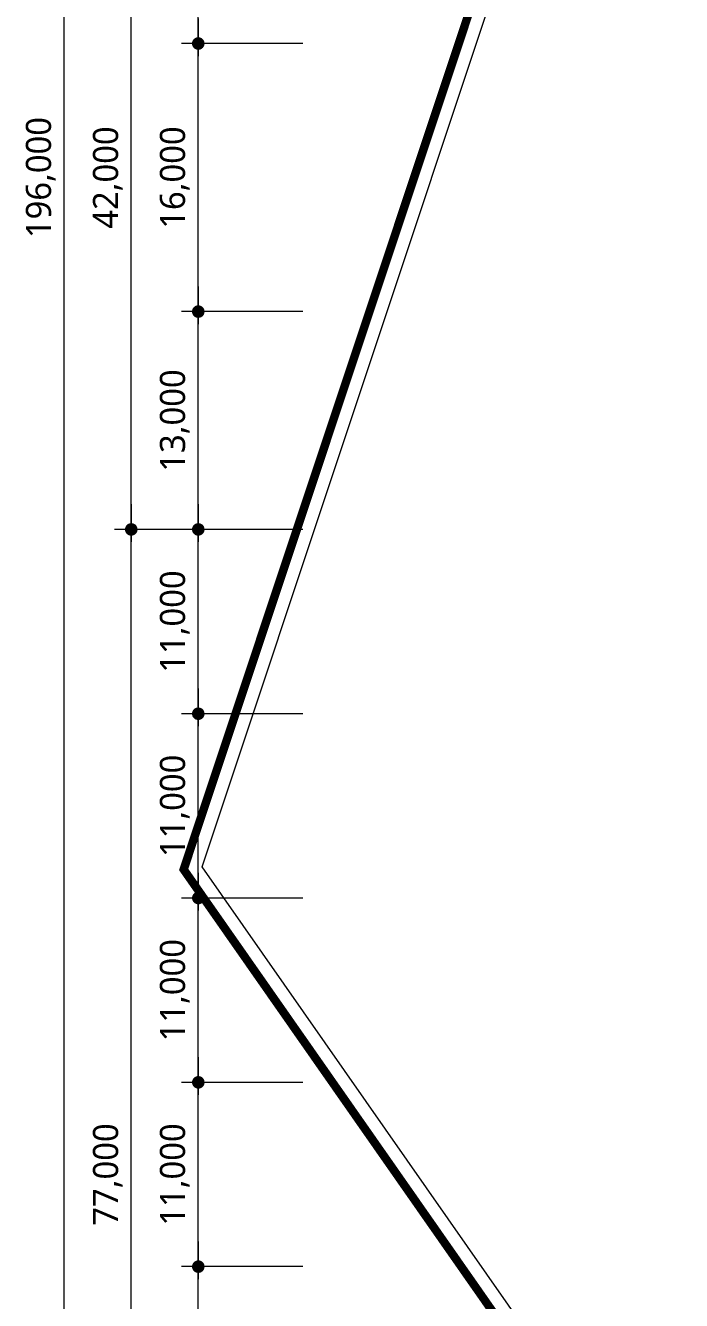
# Model space of a CAD drawing. Header units: millimetres. Extents: x 3546612 to 5615882, y 547008 to 3162891.
# Drawn here: x 5272512 to 5311668, y 2370348 to 2446443 of the extents above; entities that cross this region are included whole.
import ezdxf

# ---------------------------------------------------------------- set-up
doc = ezdxf.new("R2010")
doc.units = ezdxf.units.MM
doc.linetypes.add('XR-평면도$0$PHANTOM', pattern=[63.5, 31.75, -6.35, 6.35, -6.35, 6.35, -6.35])
doc.layers.add('XR-평면도$0$A-BOND-LIN1', color=9, linetype='Continuous', lineweight=25)
doc.layers.add('XR-평면도$0$A-STXS-SETB', color=9, linetype='Continuous', lineweight=20)
doc.layers.add('XR-평면도$0$A-XXXX-NPLT', color=9, linetype='Continuous', lineweight=15, plot=False)
doc.styles.add('XR-평면도$0$맑은고딕', font='malgun.ttf')

# ---------------------------------------------------------------- blocks, each defined once
blk = doc.blocks.new('XR-평면도$0$_CIDOT')
at = {"color": 0, "linetype": 'ByBlock'}
blk.add_line((2, 0), (-1, 0), dxfattribs=at)
at = {"color": 0, "linetype": 'ByBlock', "const_width": 0.5}
blk.add_lwpolyline([(-0.25, 0, 1), (0.25, 0, 1)], format="xyb", close=True, dxfattribs=at)

msp = doc.modelspace()

# ---------------------------------------------------------------- linework, layer by layer
at = {"layer": 'XR-평면도$0$A-BOND-LIN1', "linetype": 'XR-평면도$0$PHANTOM', "ltscale": 200, "const_width": 500}
for points in [[(5506115.3, 2328697), (5313876.3, 2328322.4), (5313738.4, 2350598.5), (5281952, 2396072.9), (5300357.1, 2451325.8), (5300357.1, 2451325.8), (5300357.1, 2451325.8), (5300357.1, 2451325.8), (5300357.1, 2451325.8)], [(5506115.3, 2328697), (5313876.4, 2328322.4), (5313738.4, 2350598.5), (5281952.1, 2396072.9), (5300357.2, 2451325.8), (5300357.2, 2451325.8), (5300357.2, 2451325.8), (5300357.2, 2451325.8), (5300357.2, 2451325.8)], [(5506115.3, 2328697), (5313876.4, 2328322.4), (5313738.4, 2350598.5), (5281952.1, 2396072.9), (5300357.2, 2451325.8), (5300357.2, 2451325.8), (5300357.2, 2451325.8), (5300357.2, 2451325.8), (5300357.2, 2451325.8)]]:
    msp.add_lwpolyline(points, dxfattribs=at)
at = {"layer": 'XR-평면도$0$A-STXS-SETB', "color": 4, "ltscale": 500}
for points in [[(5301306.2, 2451010.7), (5328256.5, 2532177.7), (5341570.3, 2541743.1), (5377919.1, 2542758.1), (5391814.8, 2539952), (5397403.7, 2538823.4), (5444380.2, 2538786.3), (5452118.7, 2540399.1), (5462463.9, 2542225.6), (5470099.7, 2543391.9), (5506220.3, 2544122.8), (5509218.8, 2541073.4), (5509218.3, 2540738.9), (5509217.9, 2539369.9), (5509338.5, 2535672.9), (5509100.1, 2457039.7), (5508977.9, 2381798.9), (5508738.3, 2332651.8), (5505707.6, 2329696.2), (5314870.2, 2329324.3), (5314736.4, 2350916.2), (5283059.7, 2396233.8), (5301305.9, 2451009.7, 0.0002413)], [(5301306.2, 2451010.7), (5328256.5, 2532177.7), (5341570.3, 2541743.1), (5377919.1, 2542758.1), (5391814.8, 2539952), (5397403.7, 2538823.4), (5444380.2, 2538786.3), (5452118.7, 2540399.1), (5462463.9, 2542225.6), (5470099.7, 2543391.9), (5506220.3, 2544122.8), (5509218.8, 2541073.4), (5509218.3, 2540738.9), (5509217.9, 2539369.9), (5509338.5, 2535672.9), (5509100.2, 2457039.7), (5508977.9, 2381798.9), (5508738.3, 2332651.8), (5505707.6, 2329696.2), (5314870.2, 2329324.3), (5314736.4, 2350916.2), (5283059.7, 2396233.8), (5301305.9, 2451009.7, 0.0002413)], [(5301306.2, 2451010.7), (5328256.5, 2532177.7), (5341570.3, 2541743.1), (5377919.1, 2542758.1), (5391814.8, 2539952), (5397403.7, 2538823.4), (5444380.2, 2538786.3), (5452118.7, 2540399.1), (5462463.9, 2542225.6), (5470099.7, 2543391.9), (5506220.3, 2544122.8), (5509218.8, 2541073.4), (5509218.3, 2540738.9), (5509217.9, 2539369.9), (5509338.5, 2535672.9), (5509100.2, 2457039.7), (5508977.9, 2381798.9), (5508738.3, 2332651.8), (5505707.6, 2329696.2), (5314870.2, 2329324.3), (5314736.4, 2350916.2), (5283059.7, 2396233.8), (5301305.9, 2451009.7, 0.0002413)]]:
    msp.add_lwpolyline(points, format="xyb", close=True, dxfattribs=at)
at = {"layer": 'XR-평면도$0$A-XXXX-NPLT'}
for p, q in [((5274825, 2340117.6), (5274825, 2534617.6)), ((5278825, 2417117.6), (5278825, 2457617.6)), ((5282825, 2446117.6), (5282825, 2457617.6)), ((5289075, 2445367.6), (5281825, 2445367.6)), ((5289075, 2445367.6), (5281825, 2445367.6)), ((5282825, 2430117.6), (5282825, 2444617.6)), ((5289075, 2429367.6), (5281825, 2429367.6)), ((5289075, 2429367.6), (5281825, 2429367.6)), ((5282825, 2417117.6), (5282825, 2428617.6)), ((5289075, 2416367.6), (5277825, 2416367.6)), ((5289075, 2416367.6), (5277825, 2416367.6)), ((5289075, 2416367.6), (5281825, 2416367.6)), ((5289075, 2416367.6), (5281825, 2416367.6)), ((5278825, 2340117.6), (5278825, 2415617.6)), ((5282825, 2406117.6), (5282825, 2415617.6)), ((5289075, 2405367.6), (5281825, 2405367.6)), ((5289075, 2405367.6), (5281825, 2405367.6)), ((5282825, 2395117.6), (5282825, 2404617.6)), ((5289075, 2394367.6), (5281825, 2394367.6)), ((5289075, 2394367.6), (5281825, 2394367.6)), ((5282825, 2384117.6), (5282825, 2393617.6)), ((5289075, 2383367.6), (5281825, 2383367.6)), ((5289075, 2383367.6), (5281825, 2383367.6)), ((5282825, 2373117.6), (5282825, 2382617.6)), ((5289075, 2372367.6), (5281825, 2372367.6)), ((5289075, 2372367.6), (5281825, 2372367.6)), ((5282825, 2362117.6), (5282825, 2371617.6))]:
    msp.add_line(p, q, dxfattribs=at)

# ---------------------------------------------------------------- block references
at = {"layer": 'XR-평면도$0$A-XXXX-NPLT', "xscale": 750, "yscale": 750, "zscale": 750}
for p, rotation in [((5282825, 2445367.6), 90), ((5282825, 2445367.6), 270), ((5282825, 2429367.6), 90), ((5282825, 2429367.6), 270), ((5278825, 2416367.6), 90), ((5282825, 2416367.6), 90), ((5278825, 2416367.6), 270), ((5282825, 2416367.6), 270), ((5282825, 2405367.6), 90), ((5282825, 2405367.6), 270), ((5282825, 2394367.6), 90), ((5282825, 2394367.6), 270), ((5282825, 2383367.6), 90), ((5282825, 2383367.6), 270), ((5282825, 2372367.6), 90), ((5282825, 2372367.6), 270)]:
    msp.add_blockref('XR-평면도$0$_CIDOT', p, dxfattribs=dict(at, rotation=rotation))

# ---------------------------------------------------------------- texts
at = {"layer": 'XR-평면도$0$A-XXXX-NPLT', "color": 0, "char_height": 1500, "attachment_point": 5, "rotation": 90, "style": 'XR-평면도$0$맑은고딕'}
for s, insert in [('\\A1;196,000', (5273420.1, 2437367.6)), ('\\A1;42,000', (5277424.2, 2437367.6)), ('\\A1;16,000', (5281420.1, 2437367.6)), ('\\A1;13,000', (5281420.1, 2422867.6)), ('\\A1;11,000', (5281420.1, 2410867.6)), ('\\A1;11,000', (5281420.1, 2399867.6)), ('\\A1;11,000', (5281420.1, 2388867.6)), ('\\A1;77,000', (5277424.2, 2377867.6)), ('\\A1;11,000', (5281420.1, 2377867.6))]:
    msp.add_mtext(s, dxfattribs=dict(at, insert=insert))

doc.saveas('drawing.dxf')
